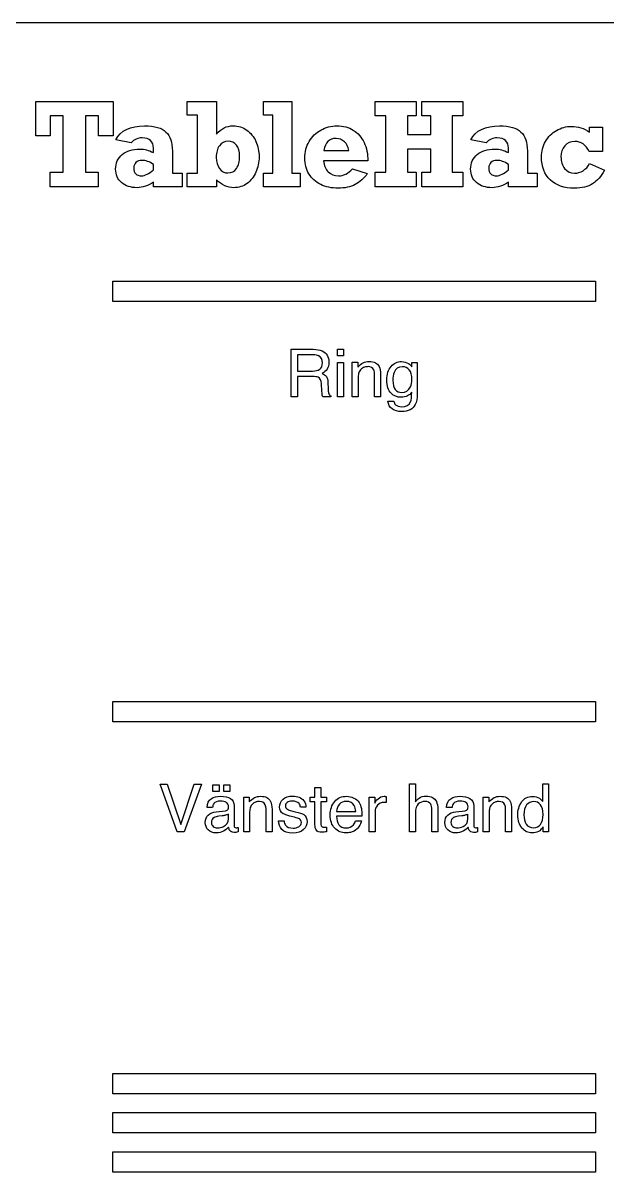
# Model space of a CAD drawing. Extents: x 4 to 970, y -4393 to 95029.
# Drawn here: x 169.9 to 244.5, y 194.7 to 341.3 of the extents above; entities that cross this region are included whole.
import ezdxf

# ---------------------------------------------------------------- set-up
doc = ezdxf.new("R2010")
doc.units = 0
doc.layers.get('0').update_dxf_attribs({"linetype": 'CONTINUOUS'})
doc.layers.add('Bottom', color=7, linetype='CONTINUOUS')
doc.layers.add('Top_etch', color=7, linetype='CONTINUOUS')

msp = doc.modelspace()

# ---------------------------------------------------------------- linework, layer by layer
at = {"color": 7}
for p, q in [((291.772049, 341.316398), (125.584495, 341.316398)), ((181.422598, 308.344915), (243.018712, 308.344915)), ((181.422598, 305.748802), (181.422598, 308.344915)), ((243.018712, 308.344915), (243.018712, 305.748802)), ((243.018712, 305.748802), (181.422598, 305.748802)), ((181.422598, 254.694916), (243.018712, 254.694916)), ((181.422598, 252.098803), (181.422598, 254.694916)), ((243.018712, 254.694916), (243.018712, 252.098803)), ((243.018712, 252.098803), (181.422598, 252.098803))]:
    msp.add_line(p, q, dxfattribs=at)
at = {"layer": 'Bottom', "color": 7}
for p, q in [((171.560848, 326.928899), (171.560848, 331.31313)), ((171.560848, 331.31313), (181.428984, 331.31313)), ((181.428984, 331.31313), (181.428984, 326.928899)), ((190.88474, 329.569566), (190.88474, 331.31313)), ((190.88474, 331.31313), (194.617849, 331.31313)), ((194.617849, 331.31313), (194.617849, 327.138706)), ((200.637122, 329.569566), (200.637122, 331.31313)), ((200.637122, 331.31313), (204.254474, 331.31313)), ((204.254474, 331.31313), (204.254474, 322.161229)), ((214.882255, 329.461045), (214.882255, 331.31313)), ((214.882255, 331.31313), (220.141883, 331.31313)), ((220.141883, 331.31313), (220.141883, 329.461045)), ((220.865354, 329.461045), (220.865354, 331.31313)), ((220.865354, 331.31313), (226.096045, 331.31313)), ((226.096045, 331.31313), (226.096045, 329.461045)), ((175.069678, 329.461045), (173.412931, 329.461045)), ((173.412931, 329.461045), (173.412931, 326.928899)), ((175.069678, 322.262515), (175.069678, 329.461045)), ((179.591368, 329.461045), (177.898447, 329.461045)), ((177.898447, 329.461045), (177.898447, 322.262515)), ((179.591368, 326.928899), (179.591368, 329.461045)), ((192.201457, 329.569566), (190.88474, 329.569566)), ((192.201457, 322.161229), (192.201457, 329.569566)), ((201.823615, 329.569566), (200.637122, 329.569566)), ((201.823615, 322.161229), (201.823615, 329.569566)), ((216.24238, 329.461045), (214.882255, 329.461045)), ((216.24238, 322.262515), (216.24238, 329.461045)), ((218.998801, 329.461045), (218.998801, 327.095297)), ((220.141883, 329.461045), (218.998801, 329.461045)), ((221.979499, 329.461045), (220.865354, 329.461045)), ((221.979499, 327.095297), (221.979499, 329.461045)), ((226.096045, 329.461045), (224.73592, 329.461045)), ((224.73592, 329.461045), (224.73592, 322.262515)), ((196.766554, 328.187738), (196.766554, 328.187738)), ((218.998801, 327.095297), (221.979499, 327.095297)), ((242.272845, 327.377451), (242.272845, 328.014105)), ((242.272845, 328.014105), (243.929592, 328.014105)), ((242.272845, 327.377451), (242.272845, 327.377451)), ((243.929592, 328.014105), (243.929592, 324.932121)), ((173.412931, 326.928899), (171.560848, 326.928899)), ((181.428984, 326.928899), (179.591368, 326.928899)), ((183.744088, 326.039031), (181.790719, 326.393531)), ((209.897544, 326.574399), (209.897544, 326.574399)), ((229.062276, 326.039031), (227.108907, 326.393531)), ((186.587327, 324.765723), (186.587327, 325.373438)), ((189.003719, 324.975529), (189.003719, 322.161229)), ((189.003719, 324.975529), (189.003719, 324.975529)), ((208.35655, 325.047876), (211.525351, 325.047876)), ((221.979499, 325.228744), (218.998801, 325.228744)), ((218.998801, 325.228744), (218.998801, 322.262515)), ((221.979499, 322.262515), (221.979499, 325.228744)), ((231.905515, 324.765723), (231.905515, 325.373438)), ((234.321907, 324.975529), (234.321907, 322.161229)), ((234.321907, 324.975529), (234.321907, 324.975529)), ((243.929592, 324.932121), (242.214967, 324.932121)), ((186.587327, 322.588077), (186.587327, 323.268139)), ((213.970683, 323.702221), (208.298673, 323.702221)), ((212.002842, 322.703832), (213.883865, 322.096117)), ((213.970683, 323.702221), (213.970683, 323.702221)), ((231.905515, 322.588077), (231.905515, 323.268139)), ((242.272845, 323.36219), (244.153868, 322.530199)), ((173.412931, 320.41043), (173.412931, 322.262515)), ((173.412931, 322.262515), (175.069678, 322.262515)), ((177.898447, 322.262515), (179.526256, 322.262515)), ((179.526256, 322.262515), (179.526256, 320.41043)), ((185.060805, 321.806729), (185.060805, 321.806729)), ((189.003719, 322.161229), (190.233618, 322.161229)), ((190.233618, 322.161229), (190.233618, 320.41043)), ((190.88474, 320.41043), (190.88474, 322.161229)), ((190.88474, 322.161229), (192.201457, 322.161229)), ((194.617849, 321.28583), (194.617849, 320.41043)), ((196.100963, 322.175699), (196.100963, 322.175699)), ((200.637122, 320.41043), (200.637122, 322.161229)), ((200.637122, 322.161229), (201.823615, 322.161229)), ((204.254474, 322.161229), (205.332445, 322.161229)), ((205.332445, 322.161229), (205.332445, 320.41043)), ((214.882255, 320.41043), (214.882255, 322.262515)), ((214.882255, 322.262515), (216.24238, 322.262515)), ((218.998801, 322.262515), (220.141883, 322.262515)), ((220.141883, 322.262515), (220.141883, 320.41043)), ((220.865354, 320.41043), (220.865354, 322.262515)), ((220.865354, 322.262515), (221.979499, 322.262515)), ((224.73592, 322.262515), (226.096045, 322.262515)), ((226.096045, 322.262515), (226.096045, 320.41043)), ((230.378993, 321.806729), (230.378993, 321.806729)), ((234.321907, 322.161229), (235.551806, 322.161229)), ((235.551806, 322.161229), (235.551806, 320.41043)), ((179.526256, 320.41043), (173.412931, 320.41043)), ((186.587327, 320.41043), (186.587327, 321.003676)), ((190.233618, 320.41043), (186.587327, 320.41043)), ((194.617849, 320.41043), (190.88474, 320.41043)), ((205.332445, 320.41043), (200.637122, 320.41043)), ((220.141883, 320.41043), (214.882255, 320.41043)), ((226.096045, 320.41043), (220.865354, 320.41043)), ((231.905515, 320.41043), (231.905515, 321.003676)), ((235.551806, 320.41043), (231.905515, 320.41043)), ((181.422585, 207.250062), (243.018699, 207.250062)), ((181.422585, 204.653949), (181.422585, 207.250062)), ((243.018699, 207.250062), (243.018699, 204.653949)), ((243.018699, 204.653949), (181.422585, 204.653949)), ((181.422585, 202.250061), (243.018699, 202.250061)), ((181.422585, 199.653948), (181.422585, 202.250061)), ((243.018699, 202.250061), (243.018699, 199.653948)), ((243.018699, 199.653948), (181.422585, 199.653948)), ((181.422585, 197.250058), (243.018699, 197.250058)), ((181.422585, 194.653945), (181.422585, 197.250058)), ((243.018699, 197.250058), (243.018699, 194.653945)), ((243.018699, 194.653945), (181.422585, 194.653945))]:
    msp.add_line(p, q, dxfattribs=at)
for points in [[(181.790719, 326.393531), (182.383965, 327.589669), (183.609041, 328.187738), (185.465948, 328.187738)], [(185.465948, 328.187738), (186.739256, 328.187738), (187.646006, 327.924877), (188.186199, 327.399155)], [(188.186199, 327.399155), (188.731212, 326.878256), (189.003719, 326.070381), (189.003719, 324.975529)], [(194.617849, 327.138706), (195.230386, 327.83806), (195.946621, 328.187738), (196.766554, 328.187738)], [(196.766554, 328.187738), (197.417678, 328.187738), (197.994043, 328.00687), (198.495648, 327.645135)], [(198.495648, 327.645135), (199.002079, 327.288223), (199.390341, 326.808321), (199.660437, 326.205429)], [(206.461059, 326.183725), (206.832441, 326.810732), (207.331636, 327.300281), (207.958643, 327.65237)], [(207.958643, 327.65237), (208.590474, 328.009282), (209.275359, 328.187738), (210.0133, 328.187738)], [(210.0133, 328.187738), (210.813939, 328.187738), (211.510882, 328.002047), (212.104127, 327.630665)], [(212.104127, 327.630665), (212.697374, 327.264107), (213.153161, 326.740797), (213.471488, 326.060735)], [(227.108907, 326.393531), (227.702152, 327.589669), (228.927229, 328.187738), (230.784136, 328.187738)], [(230.784136, 328.187738), (232.057444, 328.187738), (232.964193, 327.924877), (233.504384, 327.399155)], [(233.504384, 327.399155), (234.049399, 326.878256), (234.321907, 326.070381), (234.321907, 324.975529)], [(236.637011, 326.205429), (236.984276, 326.798674), (237.452121, 327.264107), (238.040543, 327.601726)], [(238.040543, 327.601726), (238.628966, 327.944169), (239.272855, 328.115391), (239.972211, 328.115391)], [(239.972211, 328.115391), (240.77285, 328.115391), (241.539728, 327.869411), (242.272845, 327.377451)], [(185.140387, 326.646746), (184.614665, 326.646746), (184.149232, 326.444174), (183.744088, 326.039031)], [(186.225594, 326.29948), (185.984437, 326.53099), (185.622701, 326.646746), (185.140387, 326.646746)], [(186.587327, 325.373438), (186.587327, 325.759289), (186.466749, 326.067969), (186.225594, 326.29948)], [(195.001286, 325.655591), (194.736015, 325.279387), (194.603379, 324.780192), (194.603379, 324.158007)], [(196.11543, 326.219898), (195.642765, 326.219898), (195.271383, 326.031796), (195.001286, 325.655591)], [(197.186167, 325.720704), (196.925719, 326.0535), (196.568806, 326.219898), (196.11543, 326.219898)], [(197.584077, 324.280997), (197.584077, 324.912828), (197.45144, 325.39273), (197.186167, 325.720704)], [(199.660437, 326.205429), (199.935355, 325.602537), (200.072814, 324.949002), (200.072814, 324.244824)], [(205.911221, 324.085661), (205.911221, 324.857362), (206.0945, 325.556717), (206.461059, 326.183725)], [(208.848511, 326.198194), (208.588062, 325.947391), (208.424075, 325.563952), (208.35655, 325.047876)], [(209.897544, 326.574399), (209.463462, 326.574399), (209.113784, 326.448997), (208.848511, 326.198194)], [(210.968279, 326.147551), (210.669245, 326.432116), (210.312333, 326.574399), (209.897544, 326.574399)], [(211.525351, 325.047876), (211.457828, 325.501251), (211.272137, 325.867809), (210.968279, 326.147551)], [(213.471488, 326.060735), (213.794638, 325.385496), (213.961036, 324.599324), (213.970683, 323.702221)], [(230.458575, 326.646746), (229.932853, 326.646746), (229.46742, 326.444174), (229.062276, 326.039031)], [(231.543779, 326.29948), (231.302622, 326.53099), (230.940887, 326.646746), (230.458575, 326.646746)], [(231.905515, 325.373438), (231.905515, 325.759289), (231.784936, 326.067969), (231.543779, 326.29948)], [(236.123346, 324.201416), (236.123346, 324.944179), (236.294568, 325.612183), (236.637011, 326.205429)], [(239.104044, 325.633887), (238.776072, 325.262506), (238.612086, 324.799485), (238.612086, 324.244824)], [(240.362884, 326.190959), (239.856454, 326.190959), (239.43684, 326.005269), (239.104044, 325.633887)], [(242.214967, 324.932121), (241.809825, 325.771347), (241.192464, 326.190959), (240.362884, 326.190959)], [(181.761779, 322.674893), (181.761779, 323.446595), (182.041521, 324.063956), (182.601006, 324.526977)], [(182.601006, 324.526977), (183.165313, 324.994822), (183.912899, 325.228744), (184.843765, 325.228744)], [(184.843765, 325.228744), (185.166915, 325.228744), (185.453891, 325.19257), (185.704693, 325.120223)], [(185.704693, 325.120223), (185.960319, 325.052699), (186.25453, 324.934532), (186.587327, 324.765723)], [(194.603379, 324.158007), (194.603379, 323.574408), (194.738427, 323.096918), (195.008522, 322.725536)], [(197.186167, 322.74724), (197.45144, 323.133091), (197.584077, 323.644343), (197.584077, 324.280997)], [(200.072814, 324.244824), (200.072814, 323.535823), (199.937766, 322.877465), (199.667671, 322.26975)], [(227.079967, 322.674893), (227.079967, 323.446595), (227.359709, 324.063956), (227.919194, 324.526977)], [(227.919194, 324.526977), (228.483501, 324.994822), (229.231086, 325.228744), (230.16195, 325.228744)], [(230.16195, 325.228744), (230.485102, 325.228744), (230.772078, 325.19257), (231.02288, 325.120223)], [(231.02288, 325.120223), (231.278507, 325.052699), (231.572718, 324.934532), (231.905515, 324.765723)], [(237.244727, 321.278595), (236.49714, 321.982773), (236.123346, 322.957047), (236.123346, 324.201416)], [(238.612086, 324.244824), (238.612086, 323.632286), (238.768837, 323.128268), (239.08234, 322.732771)], [(182.514188, 320.938564), (182.012582, 321.367823), (181.761779, 321.9466), (181.761779, 322.674893)], [(184.359038, 323.528588), (184.175759, 323.364602), (184.08412, 323.13068), (184.08412, 322.826822)], [(184.08412, 322.826822), (184.08412, 322.14676), (184.409682, 321.806729), (185.060805, 321.806729)], [(185.154857, 323.774568), (184.807591, 323.774568), (184.542318, 323.692575), (184.359038, 323.528588)], [(186.587327, 323.268139), (186.066429, 323.605758), (185.588939, 323.774568), (185.154857, 323.774568)], [(195.008522, 322.725536), (195.28344, 322.358978), (195.647587, 322.175699), (196.100963, 322.175699)], [(196.100963, 322.175699), (196.563984, 322.175699), (196.925719, 322.366212), (197.186167, 322.74724)], [(206.439356, 322.045474), (206.087266, 322.62425), (205.911221, 323.304312), (205.911221, 324.085661)], [(208.298673, 323.702221), (208.356551, 323.118622), (208.556712, 322.655601), (208.899155, 322.313158)], [(210.237574, 321.806729), (210.840466, 321.806729), (211.428888, 322.105763), (212.002842, 322.703832)], [(227.832376, 320.938564), (227.33077, 321.367823), (227.079967, 321.9466), (227.079967, 322.674893)], [(229.677226, 323.528588), (229.493947, 323.364602), (229.402308, 323.13068), (229.402308, 322.826822)], [(229.402308, 322.826822), (229.402308, 322.14676), (229.727869, 321.806729), (230.378993, 321.806729)], [(230.473045, 323.774568), (230.125779, 323.774568), (229.860506, 323.692575), (229.677226, 323.528588)], [(231.905515, 323.268139), (231.384615, 323.605758), (230.907125, 323.774568), (230.473045, 323.774568)], [(239.08234, 322.732771), (239.400667, 322.342097), (239.822692, 322.14676), (240.348414, 322.14676)], [(241.433621, 322.465087), (241.776062, 322.677305), (242.055804, 322.976339), (242.272845, 323.36219)], [(185.060805, 321.806729), (185.494888, 321.806729), (186.003728, 322.067178), (186.587327, 322.588077)], [(196.838902, 320.294675), (196.038262, 320.294675), (195.297911, 320.62506), (194.617849, 321.28583)], [(199.667671, 322.26975), (199.402398, 321.662035), (199.023781, 321.179721), (198.531822, 320.82281)], [(207.93694, 320.699818), (207.295463, 321.018146), (206.796268, 321.466698), (206.439356, 322.045474)], [(208.899155, 322.313158), (209.246421, 321.975538), (209.69256, 321.806729), (210.237574, 321.806729)], [(213.883865, 322.096117), (213.469076, 321.473932), (212.955412, 321.006088), (212.342874, 320.692584)], [(230.378993, 321.806729), (230.813076, 321.806729), (231.321916, 322.067178), (231.905515, 322.588077)], [(240.297773, 320.229564), (239.014817, 320.229564), (237.997135, 320.579241), (237.244727, 321.278595)], [(240.348414, 322.14676), (240.729442, 322.14676), (241.091178, 322.252869), (241.433621, 322.465087)], [(244.153868, 322.530199), (243.739079, 321.748851), (243.239885, 321.170075), (242.656284, 320.79387)], [(184.518203, 320.294675), (183.683801, 320.294675), (183.015796, 320.509305), (182.514188, 320.938564)], [(186.587327, 321.003676), (185.89762, 320.531009), (185.207912, 320.294675), (184.518203, 320.294675)], [(198.531822, 320.82281), (198.044686, 320.47072), (197.480379, 320.294675), (196.838902, 320.294675)], [(210.165229, 320.229564), (209.326002, 320.229564), (208.583239, 320.386315), (207.93694, 320.699818)], [(212.342874, 320.692584), (211.730335, 320.383904), (211.004453, 320.229564), (210.165229, 320.229564)], [(229.836388, 320.294675), (229.001986, 320.294675), (228.333982, 320.509305), (227.832376, 320.938564)], [(231.905515, 321.003676), (231.215806, 320.531009), (230.526097, 320.294675), (229.836388, 320.294675)], [(242.656284, 320.79387), (242.072686, 320.417666), (241.286515, 320.229564), (240.297773, 320.229564)]]:
    msp.add_open_spline(points, degree=3, dxfattribs=at)
at = {"layer": 'Top_etch', "color": 7}
for p, q in [((204.174153, 293.59662), (204.174154, 299.664537)), ((204.174154, 299.664537), (206.982994, 299.664537)), ((210.089237, 299.664537), (210.845146, 299.664537)), ((210.089237, 298.821884), (210.089237, 299.664537)), ((210.845146, 299.664537), (210.845146, 298.821884)), ((207.003647, 298.958197), (204.996153, 298.958197)), ((204.996153, 298.958197), (204.996153, 296.884613)), ((210.845146, 298.821884), (210.089237, 298.821884)), ((210.089237, 297.999887), (210.845146, 297.999887)), ((210.089237, 293.59662), (210.089237, 297.999887)), ((210.845146, 297.999887), (210.845146, 293.59662)), ((211.972811, 298.02054), (212.679153, 298.02054)), ((211.972811, 293.59662), (211.972811, 298.02054)), ((212.679153, 298.02054), (212.679153, 297.392682)), ((213.720074, 298.127937), (213.720074, 298.127937)), ((218.243131, 298.099021), (218.243131, 298.099021)), ((218.329875, 298.127937), (218.329875, 298.127937)), ((219.58146, 297.421598), (219.58146, 297.979234)), ((219.58146, 297.979234), (220.267146, 297.979234)), ((220.267146, 297.979234), (220.267146, 293.955985)), ((204.996153, 296.884613), (206.89625, 296.884613)), ((214.822958, 293.59662), (214.822958, 296.384804)), ((215.578865, 296.434371), (215.578865, 293.59662)), ((206.867334, 296.198927), (204.996153, 296.198927)), ((204.996153, 296.198927), (204.996153, 293.59662)), ((208.098268, 294.278176), (208.048699, 295.290183)), ((208.862435, 295.434757), (208.891352, 294.62102)), ((212.716327, 295.913912), (212.716327, 293.59662)), ((219.58146, 295.827168), (219.58146, 295.827168)), ((204.996153, 293.59662), (204.174153, 293.59662)), ((209.21354, 293.59662), (208.205663, 293.59662)), ((209.21354, 293.73293), (209.21354, 293.59662)), ((210.845146, 293.59662), (210.089237, 293.59662)), ((212.716327, 293.59662), (211.972811, 293.59662)), ((215.578865, 293.59662), (214.822958, 293.59662)), ((216.524782, 293.047244), (217.280691, 293.047244)), ((189.636355, 238.092741), (187.42646, 244.160658)), ((187.42646, 244.160658), (188.335203, 244.160658)), ((188.335203, 244.160658), (190.078334, 238.993221)), ((190.078334, 238.993221), (191.800813, 244.160658)), ((192.721947, 244.160658), (190.507922, 238.092741)), ((191.800813, 244.160658), (192.721947, 244.160658)), ((194.188326, 244.061521), (194.960756, 244.061521)), ((194.188326, 243.202348), (194.188326, 244.061521)), ((194.960756, 244.061521), (194.960756, 243.202348)), ((195.551438, 244.061521), (196.323871, 244.061521)), ((195.551438, 243.202348), (195.551438, 244.061521)), ((196.323871, 244.061521), (196.323871, 243.202348)), ((207.203987, 243.751723), (207.955764, 243.751723)), ((207.203987, 242.516667), (207.203987, 243.751723)), ((207.955764, 243.751723), (207.955764, 242.516662)), ((219.281991, 244.181311), (220.025508, 244.181311)), ((219.281991, 238.092741), (219.281991, 244.181311)), ((220.025508, 244.181311), (220.025508, 241.917716)), ((236.300248, 241.946633), (236.300248, 244.181311)), ((236.300248, 244.181311), (237.014851, 244.181311)), ((237.014851, 244.181311), (237.014851, 238.092741)), ((194.960756, 243.202348), (194.188326, 243.202348)), ((195.16316, 242.624059), (195.16316, 242.624059)), ((196.323871, 243.202348), (195.551438, 243.202348)), ((198.116568, 242.516662), (198.822911, 242.516662)), ((198.116568, 238.092741), (198.116568, 242.516662)), ((198.822911, 242.516662), (198.822911, 241.888803)), ((199.863832, 242.624059), (199.863832, 242.624059)), ((204.366236, 242.624059), (204.366236, 242.624059)), ((206.605045, 241.909461), (206.605045, 242.516667)), ((206.605045, 242.516667), (207.203987, 242.516667)), ((207.955764, 242.516662), (208.662106, 242.516662)), ((208.662106, 242.516662), (208.662106, 241.909456)), ((211.173539, 242.624059), (211.173539, 242.624059)), ((211.243759, 242.615796), (211.243759, 242.615796)), ((214.13108, 242.516662), (214.83742, 242.516662)), ((214.13108, 238.092741), (214.13108, 242.516662)), ((214.83742, 242.516662), (214.83742, 241.752492)), ((216.283146, 242.595132), (216.283146, 241.810309)), ((225.746453, 242.624059), (225.746453, 242.624059)), ((228.699862, 242.516662), (229.406204, 242.516662)), ((228.699862, 238.092741), (228.699862, 242.516662)), ((229.406204, 242.516662), (229.406204, 241.888803)), ((230.447125, 242.624059), (230.447125, 242.624059)), ((234.999096, 242.595142), (234.999096, 242.595142)), ((194.122236, 241.16594), (193.428287, 241.16594)), ((194.593131, 240.624843), (195.778625, 240.773528)), ((196.8939, 241.401387), (196.8939, 238.852778)), ((200.966716, 238.092741), (200.966716, 240.880925)), ((201.722622, 240.930492), (201.722622, 238.092741)), ((204.205139, 240.765268), (204.696687, 240.645478)), ((206.055669, 241.244423), (205.35346, 241.244423)), ((207.203987, 241.909461), (206.605045, 241.909461)), ((207.203987, 238.980833), (207.203987, 241.909461)), ((208.662106, 241.909456), (207.955764, 241.909456)), ((207.955764, 241.909456), (207.955764, 239.022135)), ((209.971521, 240.657871), (212.429254, 240.657871)), ((214.874597, 240.637218), (214.874597, 238.092741)), ((222.123876, 238.092741), (222.123876, 240.880925)), ((222.888045, 240.930492), (222.888045, 238.092741)), ((224.705529, 241.16594), (224.011583, 241.16594)), ((225.176424, 240.624843), (226.361919, 240.773528)), ((227.477193, 241.401387), (227.477193, 238.852778)), ((231.550009, 238.092741), (231.550009, 240.880925)), ((232.305916, 240.930492), (232.305916, 238.092741)), ((193.977662, 239.269973), (193.977662, 239.269973)), ((195.377951, 240.116756), (194.927712, 240.058926)), ((196.150383, 239.744998), (196.150383, 240.34394)), ((198.860085, 240.41003), (198.860085, 238.092741)), ((202.552882, 239.480637), (203.267485, 239.480637)), ((204.58103, 239.930878), (203.990347, 240.079579)), ((213.193424, 240.067189), (209.950868, 240.067189)), ((212.40034, 239.480637), (213.131463, 239.480637)), ((220.025508, 240.438947), (220.025508, 238.092741)), ((224.560958, 239.269973), (224.560958, 239.269973)), ((225.961247, 240.116756), (225.511005, 240.058926)), ((226.733677, 239.744998), (226.733677, 240.34394)), ((229.443378, 240.41003), (229.443378, 238.092741)), ((233.879692, 240.253066), (233.879692, 240.253066)), ((190.507922, 238.092741), (189.636355, 238.092741)), ((197.385445, 238.621471), (197.385445, 238.072095)), ((198.860085, 238.092741), (198.116568, 238.092741)), ((201.722622, 238.092741), (200.966716, 238.092741)), ((208.662106, 238.679282), (208.662106, 238.092733)), ((214.874597, 238.092741), (214.13108, 238.092741)), ((220.025508, 238.092741), (219.281991, 238.092741)), ((222.888045, 238.092741), (222.123876, 238.092741)), ((227.968739, 238.621471), (227.968739, 238.072095)), ((229.443378, 238.092741), (228.699862, 238.092741)), ((232.305916, 238.092741), (231.550009, 238.092741)), ((236.345685, 238.092741), (236.345685, 238.708207)), ((237.014851, 238.092741), (236.345685, 238.092741))]:
    msp.add_line(p, q, dxfattribs=at)
for points in [[(206.982994, 299.664537), (207.445625, 299.664537), (207.827021, 299.59707), (208.127182, 299.462136)], [(208.127182, 299.462136), (208.697211, 299.203282), (208.982225, 298.725503), (208.982225, 298.028801)], [(207.676941, 298.834277), (207.508962, 298.916891), (207.284531, 298.958197), (207.003647, 298.958197)], [(208.147835, 297.95032), (208.147835, 298.38266), (207.99087, 298.677312), (207.676941, 298.834277)], [(207.809121, 297.11593), (208.034931, 297.27014), (208.147835, 297.54827), (208.147835, 297.95032)], [(208.982225, 298.028801), (208.982225, 297.665304), (208.906497, 297.367898), (208.755041, 297.136583)], [(212.679153, 297.392682), (212.888438, 297.651536), (213.110116, 297.837415), (213.344186, 297.95032)], [(213.344186, 297.95032), (213.578256, 298.063223), (213.838487, 298.119675), (214.124879, 298.119675)], [(214.124879, 298.119675), (214.752737, 298.119675), (215.176816, 297.90075), (215.397117, 297.462902)], [(216.929586, 297.475295), (217.293082, 297.891112), (217.73093, 298.099021), (218.243131, 298.099021)], [(218.243131, 298.099021), (218.590104, 298.099021), (218.893018, 298.013655), (219.151872, 297.842923)], [(219.151872, 297.842923), (219.292315, 297.746541), (219.435511, 297.606099), (219.58146, 297.421598)], [(206.89625, 296.884613), (207.281776, 296.884613), (207.586067, 296.961718), (207.809121, 297.11593)], [(208.755041, 297.136583), (208.606336, 296.905267), (208.39705, 296.719387), (208.127182, 296.578945)], [(208.127182, 296.578945), (208.364005, 296.482562), (208.541623, 296.35589), (208.660034, 296.198927)], [(212.770027, 296.578945), (212.734227, 296.424735), (212.716327, 296.203058), (212.716327, 295.913912)], [(213.013734, 297.033317), (212.889814, 296.887367), (212.808578, 296.73591), (212.770027, 296.578945)], [(213.550717, 297.396812), (213.34694, 297.336229), (213.167946, 297.215064), (213.013734, 297.033317)], [(213.984435, 297.450512), (213.808194, 297.450512), (213.663622, 297.432612), (213.550717, 297.396812)], [(214.703168, 297.037447), (214.570987, 297.312823), (214.33141, 297.450512), (213.984435, 297.450512)], [(214.822958, 296.384804), (214.822958, 296.654674), (214.783028, 296.872221), (214.703168, 297.037447)], [(215.397117, 297.462902), (215.518282, 297.223325), (215.578865, 296.880482), (215.578865, 296.434371)], [(216.388471, 295.740425), (216.388471, 296.481188), (216.568843, 297.059478), (216.929586, 297.475295)], [(217.305475, 296.706995), (217.203585, 296.445388), (217.152641, 296.102544), (217.152641, 295.678465)], [(218.379442, 297.442249), (217.856227, 297.442249), (217.498238, 297.197164), (217.305475, 296.706995)], [(219.242746, 297.045707), (219.016938, 297.310068), (218.72917, 297.442249), (218.379442, 297.442249)], [(219.58146, 295.827168), (219.58146, 296.375166), (219.468555, 296.781346), (219.242746, 297.045707)], [(207.60672, 296.087399), (207.449755, 296.161751), (207.203293, 296.198927), (206.867334, 296.198927)], [(208.048699, 295.290183), (208.029423, 295.686725), (207.882097, 295.952464), (207.60672, 296.087399)], [(208.660034, 296.198927), (208.781199, 296.041962), (208.848666, 295.787238), (208.862435, 295.434757)], [(216.925454, 294.050991), (216.567465, 294.392457), (216.388471, 294.955602), (216.388471, 295.740425)], [(217.152641, 295.678465), (217.152641, 295.180034), (217.253153, 294.800014), (217.454178, 294.538407)], [(218.272045, 294.150125), (218.806274, 294.150125), (219.182162, 294.39108), (219.39971, 294.872988)], [(219.39971, 294.872988), (219.520877, 295.145611), (219.58146, 295.463671), (219.58146, 295.827168)], [(208.139572, 293.799021), (208.123045, 293.881634), (208.109277, 294.041353), (208.098268, 294.278176)], [(208.205663, 293.59662), (208.178127, 293.64894), (208.156097, 293.716407), (208.139572, 293.799021)], [(208.891352, 294.62102), (208.899607, 294.389704), (208.918882, 294.217593), (208.949179, 294.104689)], [(208.949179, 294.104689), (208.998748, 293.911925), (209.086868, 293.788006), (209.21354, 293.73293)], [(218.185302, 293.54292), (217.706146, 293.54292), (217.286197, 293.712277), (216.925454, 294.050991)], [(217.454178, 294.538407), (217.657955, 294.279553), (217.930577, 294.150125), (218.272045, 294.150125)], [(219.015561, 293.708147), (218.806274, 293.597996), (218.529521, 293.54292), (218.185302, 293.54292)], [(219.552544, 294.212086), (219.403841, 293.986278), (219.224847, 293.818298), (219.015561, 293.708147)], [(219.407973, 292.943977), (219.512616, 293.180801), (219.560806, 293.603503), (219.552544, 294.212086)], [(220.267146, 293.955985), (220.267146, 293.394218), (220.184534, 292.950863), (220.019309, 292.625919)], [(217.070027, 292.047627), (216.745084, 292.259668), (216.563335, 292.592874), (216.524782, 293.047244)], [(218.272045, 291.725436), (217.795643, 291.725436), (217.394971, 291.832833), (217.070027, 292.047627)], [(217.280691, 293.047244), (217.316489, 292.848973), (217.388086, 292.696139), (217.495482, 292.588742)], [(217.495482, 292.588742), (217.663463, 292.423517), (217.927825, 292.340905), (218.288568, 292.340905)], [(220.019309, 292.625919), (219.710887, 292.025597), (219.128466, 291.725436), (218.272045, 291.725436)], [(218.288568, 292.340905), (218.858597, 292.340905), (219.231732, 292.541929), (219.407973, 292.943977)], [(193.428287, 241.16594), (193.442063, 241.711184), (193.618303, 242.089827), (193.957009, 242.301867)], [(193.957009, 242.301867), (194.298477, 242.516662), (194.693642, 242.624059), (195.142506, 242.624059)], [(195.125983, 241.9962), (194.737702, 241.9962), (194.462325, 241.891557), (194.299853, 241.682272)], [(195.898413, 241.822712), (195.719419, 241.938371), (195.461942, 241.9962), (195.125983, 241.9962)], [(195.142506, 242.624059), (195.662966, 242.624059), (196.085668, 242.524923), (196.410612, 242.326651)], [(196.410612, 242.326651), (196.732804, 242.128379), (196.8939, 241.819958), (196.8939, 241.401387)], [(198.822911, 241.888803), (199.032196, 242.147657), (199.253874, 242.333535), (199.487943, 242.446438)], [(199.487943, 242.446438), (199.722013, 242.559343), (199.982244, 242.615796), (200.268636, 242.615796)], [(200.268636, 242.615796), (200.896494, 242.615796), (201.320574, 242.396871), (201.540875, 241.959023)], [(202.676802, 241.2279), (202.676802, 241.646471), (202.826882, 241.985183), (203.127041, 242.244037)], [(203.127041, 242.244037), (203.429956, 242.502892), (203.836136, 242.632319), (204.345582, 242.632319)], [(204.287752, 241.9962), (204.006869, 241.9962), (203.793452, 241.942502), (203.647503, 241.835105)], [(205.175842, 241.702922), (205.005108, 241.89844), (204.709078, 241.9962), (204.287752, 241.9962)], [(204.345582, 242.632319), (205.011992, 242.632319), (205.492524, 242.436801), (205.787178, 242.045767)], [(205.787178, 242.045767), (205.971679, 241.797928), (206.061176, 241.530813), (206.055669, 241.244423)], [(209.731943, 241.950763), (210.11747, 242.394118), (210.621408, 242.615796), (211.243759, 242.615796)], [(211.243759, 242.615796), (211.557687, 242.615796), (211.861978, 242.541444), (212.15663, 242.392741)], [(212.15663, 242.392741), (212.451284, 242.246792), (212.675716, 242.056782), (212.829926, 241.822712)], [(214.83742, 241.752492), (214.895249, 241.901195), (215.037069, 242.081566), (215.262878, 242.293605)], [(215.262878, 242.293605), (215.488686, 242.508399), (215.748916, 242.615796), (216.043568, 242.615796)], [(216.043568, 242.615796), (216.057344, 242.615796), (216.080752, 242.61442), (216.113791, 242.611668)], [(216.113791, 242.611668), (216.146836, 242.608916), (216.203287, 242.603404), (216.283146, 242.595132)], [(220.025508, 241.917716), (220.201748, 242.140772), (220.36009, 242.297737), (220.500533, 242.388611)], [(220.500533, 242.388611), (220.740109, 242.545576), (221.038893, 242.624059), (221.396883, 242.624059)], [(221.396883, 242.624059), (222.03851, 242.624059), (222.473605, 242.399627), (222.702168, 241.950763)], [(224.011583, 241.16594), (224.025359, 241.711184), (224.201599, 242.089827), (224.540305, 242.301867)], [(224.540305, 242.301867), (224.881771, 242.516662), (225.276936, 242.624059), (225.725799, 242.624059)], [(225.709276, 241.9962), (225.320997, 241.9962), (225.045621, 241.891557), (224.883149, 241.682272)], [(226.481709, 241.822712), (226.302713, 241.938371), (226.045235, 241.9962), (225.709276, 241.9962)], [(225.725799, 242.624059), (226.246261, 242.624059), (226.668964, 242.524923), (226.993908, 242.326651)], [(226.993908, 242.326651), (227.316098, 242.128379), (227.477193, 241.819958), (227.477193, 241.401387)], [(229.406204, 241.888803), (229.615489, 242.147657), (229.837167, 242.333535), (230.071237, 242.446438)], [(230.071237, 242.446438), (230.305307, 242.559343), (230.565538, 242.615796), (230.85193, 242.615796)], [(230.85193, 242.615796), (231.479788, 242.615796), (231.903867, 242.396871), (232.124168, 241.959023)], [(233.586414, 241.884672), (233.916866, 242.358319), (234.38776, 242.595142), (234.999096, 242.595142)], [(234.999096, 242.595142), (235.337809, 242.595142), (235.621446, 242.523544), (235.850009, 242.380348)], [(235.850009, 242.380348), (235.98219, 242.297736), (236.132269, 242.153165), (236.300248, 241.946633)], [(193.585251, 240.207648), (193.841351, 240.433458), (194.177311, 240.572523), (194.593131, 240.624843)], [(194.299853, 241.682272), (194.208979, 241.566613), (194.149774, 241.394503), (194.122236, 241.16594)], [(195.778625, 240.773528), (195.949357, 240.795559), (196.063638, 240.867157), (196.121467, 240.988322)], [(196.171037, 241.273337), (196.171037, 241.526682), (196.080162, 241.709808), (195.898413, 241.822712)], [(196.121467, 240.988322), (196.154514, 241.054412), (196.171037, 241.149417), (196.171037, 241.273337)], [(198.913784, 241.075066), (198.877985, 240.920854), (198.860085, 240.699176), (198.860085, 240.41003)], [(199.157492, 241.529438), (199.033572, 241.383488), (198.952336, 241.232031), (198.913784, 241.075066)], [(199.694475, 241.892933), (199.490696, 241.83235), (199.311702, 241.711185), (199.157492, 241.529438)], [(200.128193, 241.946633), (199.951952, 241.946633), (199.807379, 241.928733), (199.694475, 241.892933)], [(200.846925, 241.533568), (200.714745, 241.808944), (200.475167, 241.946633), (200.128193, 241.946633)], [(200.966716, 240.880925), (200.966716, 241.150793), (200.926786, 241.368341), (200.846925, 241.533568)], [(201.540875, 241.959023), (201.66204, 241.719446), (201.722622, 241.376603), (201.722622, 240.930492)], [(203.155955, 240.39351), (202.83652, 240.594533), (202.676802, 240.872663), (202.676802, 241.2279)], [(203.647503, 241.835105), (203.504307, 241.727708), (203.432709, 241.585888), (203.432709, 241.409647)], [(203.432709, 241.409647), (203.432709, 241.216884), (203.527714, 241.062674), (203.717723, 240.947016)], [(203.717723, 240.947016), (203.827875, 240.878171), (203.990347, 240.817588), (204.205139, 240.765268)], [(204.696687, 240.645478), (205.230916, 240.516051), (205.588905, 240.390755), (205.770655, 240.26959)], [(205.35346, 241.244423), (205.339684, 241.412402), (205.280478, 241.565235), (205.175842, 241.702922)], [(209.153652, 240.220023), (209.153652, 240.930492), (209.346415, 241.507406), (209.731943, 241.950763)], [(210.339146, 241.595528), (210.107832, 241.350443), (209.98529, 241.03789), (209.971521, 240.657871)], [(211.198322, 241.967286), (210.856855, 241.967286), (210.570463, 241.843367), (210.339146, 241.595528)], [(212.21859, 241.430301), (212.014812, 241.788291), (211.674722, 241.967286), (211.198322, 241.967286)], [(212.429254, 240.657871), (212.398963, 240.980061), (212.328741, 241.237538), (212.21859, 241.430301)], [(212.829926, 241.822712), (212.978629, 241.599658), (213.077765, 241.339427), (213.127333, 241.04202)], [(213.127333, 241.04202), (213.171394, 240.838241), (213.193424, 240.513297), (213.193424, 240.067189)], [(215.176134, 241.467477), (214.975109, 241.227899), (214.874597, 240.951146), (214.874597, 240.637218)], [(216.039438, 241.830973), (215.664926, 241.830973), (215.377158, 241.709808), (215.176134, 241.467477)], [(216.159228, 241.826845), (216.123428, 241.829597), (216.083498, 241.830973), (216.039438, 241.830973)], [(216.283146, 241.810309), (216.239086, 241.818564), (216.19778, 241.824076), (216.159228, 241.826845)], [(220.401399, 241.640965), (220.150805, 241.428924), (220.025508, 241.028251), (220.025508, 240.438947)], [(221.239919, 241.959023), (220.931497, 241.959023), (220.651991, 241.853004), (220.401399, 241.640965)], [(221.999958, 241.595528), (221.865022, 241.837858), (221.611676, 241.959023), (221.239919, 241.959023)], [(222.123876, 240.880925), (222.123876, 241.205869), (222.08257, 241.44407), (221.999958, 241.595528)], [(222.702168, 241.950763), (222.826086, 241.705677), (222.888045, 241.365587), (222.888045, 240.930492)], [(224.168547, 240.207648), (224.424646, 240.433458), (224.760605, 240.572523), (225.176424, 240.624843)], [(224.883149, 241.682272), (224.792274, 241.566613), (224.733067, 241.394503), (224.705529, 241.16594)], [(226.361919, 240.773528), (226.532653, 240.795559), (226.646934, 240.867157), (226.704763, 240.988322)], [(226.75433, 241.273337), (226.75433, 241.526682), (226.663456, 241.709808), (226.481709, 241.822712)], [(226.704763, 240.988322), (226.737808, 241.054412), (226.75433, 241.149417), (226.75433, 241.273337)], [(229.497078, 241.075066), (229.461278, 240.920854), (229.443378, 240.699176), (229.443378, 240.41003)], [(229.740785, 241.529438), (229.616867, 241.383488), (229.535631, 241.232031), (229.497078, 241.075066)], [(230.277771, 241.892933), (230.073992, 241.83235), (229.894997, 241.711185), (229.740785, 241.529438)], [(230.711486, 241.946633), (230.535245, 241.946633), (230.390674, 241.928733), (230.277771, 241.892933)], [(231.430219, 241.533568), (231.298038, 241.808944), (231.058461, 241.946633), (230.711486, 241.946633)], [(231.550009, 240.880925), (231.550009, 241.150793), (231.510079, 241.368341), (231.430219, 241.533568)], [(232.124168, 241.959023), (232.245333, 241.719446), (232.305916, 241.376603), (232.305916, 240.930492)], [(233.094869, 240.21176), (233.094869, 240.856142), (233.258717, 241.413779), (233.586414, 241.884672)], [(234.226664, 241.517045), (233.995349, 241.230652), (233.879692, 240.809326), (233.879692, 240.253066)], [(235.139537, 241.946633), (234.765025, 241.946633), (234.460733, 241.803437), (234.226664, 241.517045)], [(235.98632, 241.541828), (235.757757, 241.811698), (235.475496, 241.946633), (235.139537, 241.946633)], [(236.329162, 240.302636), (236.329162, 240.86165), (236.214881, 241.274714), (235.98632, 241.541828)], [(193.201102, 239.253471), (193.201102, 239.663781), (193.329152, 239.98184), (193.585251, 240.207648)], [(193.589383, 238.315814), (193.330529, 238.566406), (193.201102, 238.878958), (193.201102, 239.253471)], [(194.320507, 239.889571), (194.091944, 239.760144), (193.977662, 239.553611), (193.977662, 239.269973)], [(193.977662, 239.269973), (193.977662, 239.05518), (194.056145, 238.885824), (194.21311, 238.761904)], [(194.927712, 240.058926), (194.657842, 240.023128), (194.455441, 239.966676), (194.320507, 239.889571)], [(195.799279, 240.199369), (195.656083, 240.160816), (195.51564, 240.133278), (195.377951, 240.116756)], [(195.530785, 238.757774), (195.943851, 238.958799), (196.150383, 239.287873), (196.150383, 239.744998)], [(196.150383, 240.34394), (196.059508, 240.286111), (195.942473, 240.237921), (195.799279, 240.199369)], [(202.99073, 238.369492), (202.718107, 238.669653), (202.572158, 239.040035), (202.552882, 239.480637)], [(203.990347, 240.079579), (203.613082, 240.173208), (203.334951, 240.277852), (203.155955, 240.39351)], [(203.267485, 239.480637), (203.289514, 239.232798), (203.351473, 239.042788), (203.453362, 238.910608)], [(205.217149, 239.720214), (205.109751, 239.780797), (204.897711, 239.851018), (204.58103, 239.930878)], [(205.155189, 238.72886), (205.364474, 238.850025), (205.469117, 239.035904), (205.469117, 239.286496)], [(205.469117, 239.286496), (205.469117, 239.476506), (205.385128, 239.621078), (205.217149, 239.720214)], [(206.204373, 239.37324), (206.204373, 238.979451), (206.054292, 238.639362), (205.754131, 238.352972)], [(205.770655, 240.26959), (206.0598, 240.07958), (206.204373, 239.780797), (206.204373, 239.37324)], [(209.727813, 238.534719), (209.345039, 238.936768), (209.153652, 239.498536), (209.153652, 240.220023)], [(209.950868, 240.067189), (209.964644, 239.618325), (210.070663, 239.257581), (210.268926, 238.984958)], [(212.119456, 238.964305), (212.251637, 239.113009), (212.345265, 239.28512), (212.40034, 239.480637)], [(213.131463, 239.480637), (213.112188, 239.318165), (213.047474, 239.136416), (212.937323, 238.935391)], [(223.784395, 239.253471), (223.784395, 239.663781), (223.912446, 239.98184), (224.168547, 240.207648)], [(224.172677, 238.315814), (223.913823, 238.566406), (223.784395, 238.878958), (223.784395, 239.253471)], [(224.903803, 239.889571), (224.67524, 239.760144), (224.560958, 239.553611), (224.560958, 239.269973)], [(224.560958, 239.269973), (224.560958, 239.05518), (224.639441, 238.885824), (224.796406, 238.761904)], [(225.511005, 240.058926), (225.241138, 240.023128), (225.038737, 239.966676), (224.903803, 239.889571)], [(226.382572, 240.199369), (226.239376, 240.160816), (226.098934, 240.133278), (225.961247, 240.116756)], [(226.114081, 238.757774), (226.527145, 238.958799), (226.733677, 239.287873), (226.733677, 239.744998)], [(226.733677, 240.34394), (226.642803, 240.286111), (226.525768, 240.237921), (226.382572, 240.199369)], [(233.635981, 238.555373), (233.27524, 238.97119), (233.094869, 239.523319), (233.094869, 240.21176)], [(233.879692, 240.253066), (233.879692, 239.77942), (233.980203, 239.382878), (234.181227, 239.063442)], [(234.181227, 239.063442), (234.382252, 238.744005), (234.704443, 238.584286), (235.1478, 238.584286)], [(235.99458, 239.026265), (236.217635, 239.323672), (236.329162, 239.74913), (236.329162, 240.302636)], [(194.597261, 237.944056), (194.18695, 237.944056), (193.850991, 238.067975), (193.589383, 238.315814)], [(194.21311, 238.761904), (194.370075, 238.637985), (194.555954, 238.576026), (194.770748, 238.576026)], [(195.534918, 238.16298), (195.251279, 238.01703), (194.938727, 237.944056), (194.597261, 237.944056)], [(194.770748, 238.576026), (195.032356, 238.576026), (195.285701, 238.636609), (195.530785, 238.757774)], [(196.187557, 238.679309), (196.036101, 238.481039), (195.818555, 238.308929), (195.534918, 238.16298)], [(196.315608, 238.270377), (196.255025, 238.366757), (196.212342, 238.503068), (196.187557, 238.679309)], [(196.873246, 237.997753), (196.617146, 237.997753), (196.431266, 238.088627), (196.315608, 238.270377)], [(197.121084, 238.010135), (197.060502, 238.00188), (196.977889, 237.997753), (196.873246, 237.997753)], [(196.8939, 238.852778), (196.8939, 238.775673), (196.909045, 238.713714), (196.939337, 238.6669)], [(196.939337, 238.6669), (196.972381, 238.620086), (197.039848, 238.59668), (197.141738, 238.59668)], [(197.385445, 238.072095), (197.269787, 238.039049), (197.181667, 238.018396), (197.121084, 238.010135)], [(197.141738, 238.59668), (197.174782, 238.59668), (197.211958, 238.598055), (197.253265, 238.600807)], [(197.253265, 238.600807), (197.294571, 238.60631), (197.338632, 238.613198), (197.385445, 238.621471)], [(204.391019, 237.923384), (203.73287, 237.923384), (203.266107, 238.072087), (202.99073, 238.369492)], [(203.453362, 238.910608), (203.640619, 238.671031), (203.965563, 238.551243), (204.428196, 238.551243)], [(205.754131, 238.352972), (205.456726, 238.06658), (205.002355, 237.923384), (204.391019, 237.923384)], [(204.428196, 238.551243), (204.703571, 238.551243), (204.945902, 238.610448), (205.155189, 238.72886)], [(207.389868, 238.286887), (207.265947, 238.465881), (207.203987, 238.697196), (207.203987, 238.980833)], [(208.096207, 238.022523), (207.749233, 238.022523), (207.513786, 238.110644), (207.389868, 238.286887)], [(207.955764, 239.022135), (207.955764, 238.867925), (208.008086, 238.764659), (208.11273, 238.712337)], [(208.393612, 238.039033), (208.302738, 238.028026), (208.203603, 238.022523), (208.096207, 238.022523)], [(208.11273, 238.712337), (208.170558, 238.682046), (208.266939, 238.6669), (208.401875, 238.6669)], [(208.662106, 238.092733), (208.576739, 238.067949), (208.487241, 238.050049), (208.393612, 238.039033)], [(208.401875, 238.6669), (208.437673, 238.6669), (208.476226, 238.6669), (208.517532, 238.6669)], [(208.517532, 238.6669), (208.558839, 238.669652), (208.60703, 238.673779), (208.662106, 238.679282)], [(211.128099, 237.935774), (210.577348, 237.935774), (210.110586, 238.135423), (209.727813, 238.534719)], [(210.268926, 238.984958), (210.467198, 238.71509), (210.774242, 238.580156), (211.190059, 238.580156)], [(211.735305, 238.001867), (211.556311, 237.957805), (211.353909, 237.935774), (211.128099, 237.935774)], [(211.190059, 238.580156), (211.578341, 238.580156), (211.88814, 238.708206), (212.119456, 238.964305)], [(212.573825, 238.447976), (212.348017, 238.227675), (212.068511, 238.078972), (211.735305, 238.001867)], [(212.937323, 238.935391), (212.829927, 238.737121), (212.708761, 238.574649), (212.573825, 238.447976)], [(225.180554, 237.944056), (224.770244, 237.944056), (224.434284, 238.067975), (224.172677, 238.315814)], [(224.796406, 238.761904), (224.953369, 238.637985), (225.139247, 238.576026), (225.354041, 238.576026)], [(226.118211, 238.16298), (225.834574, 238.01703), (225.522022, 237.944056), (225.180554, 237.944056)], [(225.354041, 238.576026), (225.615649, 238.576026), (225.868996, 238.636609), (226.114081, 238.757774)], [(226.770853, 238.679309), (226.619395, 238.481039), (226.401848, 238.308929), (226.118211, 238.16298)], [(226.898904, 238.270377), (226.83832, 238.366757), (226.795636, 238.503068), (226.770853, 238.679309)], [(227.45654, 237.997753), (227.200441, 237.997753), (227.014562, 238.088627), (226.898904, 238.270377)], [(227.704377, 238.010135), (227.643795, 238.00188), (227.561182, 237.997753), (227.45654, 237.997753)], [(227.477193, 238.852778), (227.477193, 238.775673), (227.492339, 238.713714), (227.52263, 238.6669)], [(227.52263, 238.6669), (227.555675, 238.620086), (227.623142, 238.59668), (227.725031, 238.59668)], [(227.968739, 238.072095), (227.853082, 238.039049), (227.764962, 238.018396), (227.704377, 238.010135)], [(227.725031, 238.59668), (227.758077, 238.59668), (227.795253, 238.598055), (227.836558, 238.600807)], [(227.836558, 238.600807), (227.877865, 238.60631), (227.921925, 238.613198), (227.968739, 238.621471)], [(234.916483, 237.935774), (234.423559, 237.935774), (233.996725, 238.142307), (233.635981, 238.555373)], [(235.730219, 238.117524), (235.493396, 237.996358), (235.22215, 237.935774), (234.916483, 237.935774)], [(235.1478, 238.584286), (235.492019, 238.584286), (235.774279, 238.731613), (235.99458, 239.026265)], [(236.345685, 238.708207), (236.172198, 238.435584), (235.967042, 238.238689), (235.730219, 238.117524)]]:
    msp.add_open_spline(points, degree=3, dxfattribs=at)

doc.saveas('drawing.dxf')
